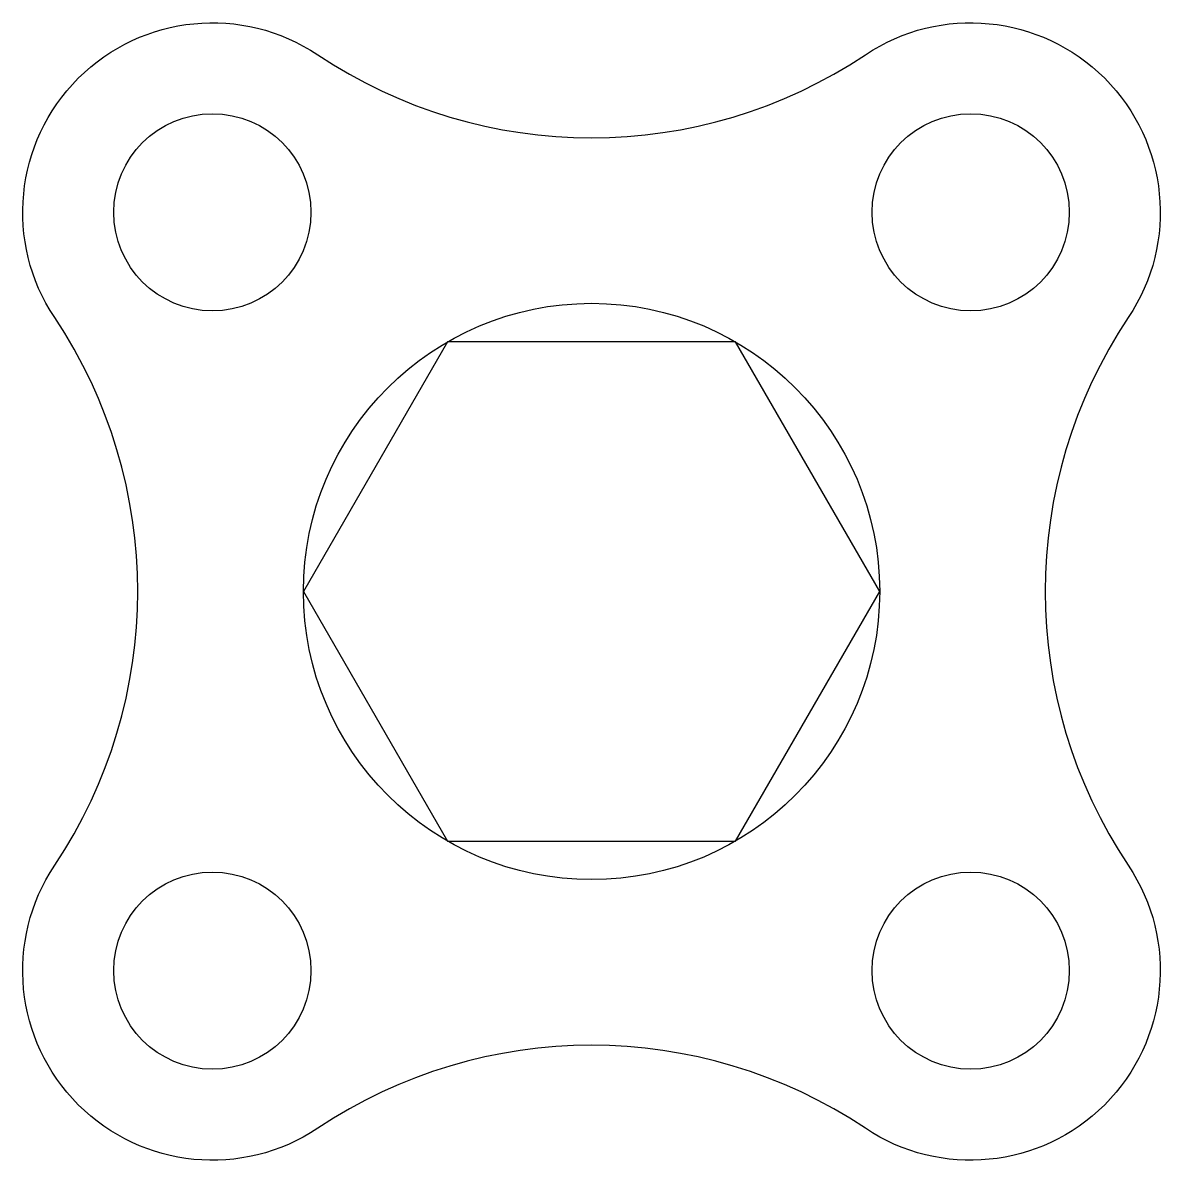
# Model space of a CAD drawing. Header units: inches. Extents: x 319 to 1819, y 328 to 1828.
import ezdxf

# ---------------------------------------------------------------- set-up
doc = ezdxf.new("R2010")
doc.units = ezdxf.units.IN
doc.header["$MEASUREMENT"] = 0

msp = doc.modelspace()

# ---------------------------------------------------------------- linework, layer by layer
msp.add_lwpolyline([(1777.3, 1438.8, 0.303337), (1777.3, 716.6, -0.820664), (1430.6, 369.8, 0.303337), (708.4, 369.8, -0.820664), (361.6, 716.6, 0.303337), (361.6, 1438.8, -0.820664), (708.4, 1785.5, 0.303337), (1430.6, 1785.5, -0.820664)], format="xyb", close=True)
msp.add_lwpolyline([(879.5, 1406.8), (689.5, 1077.7), (879.5, 748.6), (1259.5, 748.6), (1449.5, 1077.7), (1259.5, 1406.8)], close=True)
for centre, radius in [((569.5, 1577.7), 130), ((1569.5, 1577.7), 130), ((1069.5, 1077.7), 380), ((569.5, 577.7), 130), ((1569.5, 577.7), 130)]:
    msp.add_circle(centre, radius)

doc.saveas('drawing.dxf')
